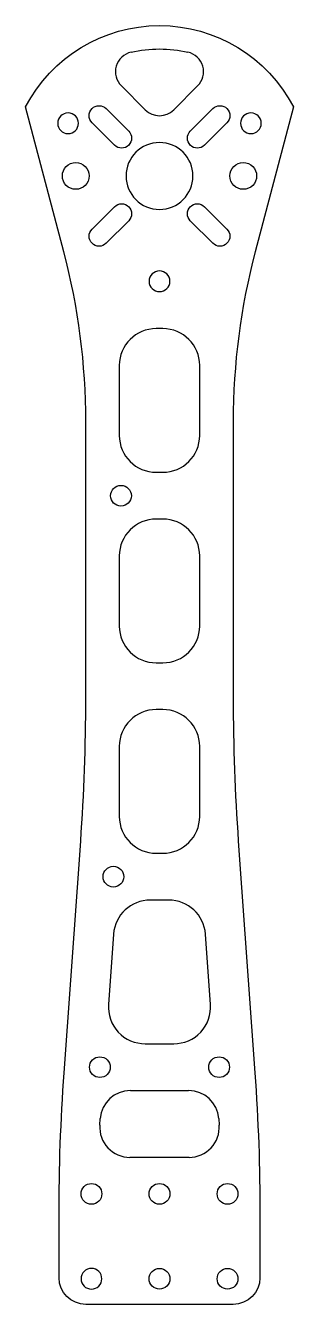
# Model space of a CAD drawing. Extents: x -20 to 20, y -4 to 188.
import ezdxf

# ---------------------------------------------------------------- set-up
doc = ezdxf.new("R2010")
doc.units = 0
doc.layers.add('1', color=7, linetype='CONTINUOUS')

msp = doc.modelspace()

# ---------------------------------------------------------------- linework, layer by layer
at = {"layer": '1', "color": 163, "linetype": 'CONTINUOUS'}
for p, q in [((-2.12132, 174.899495), (-5.696057, 178.474232)), ((5.696057, 178.474232), (2.12132, 174.899495)), ((-14.284441, 153.657056), (-19.983179, 175.340336)), ((-7.954951, 175.076272), (-4.596194, 171.717514)), ((4.596194, 171.717514), (7.954951, 175.076272)), ((19.983179, 175.340336), (14.284441, 153.657056)), ((-6.717514, 169.596194), (-10.076272, 172.954951)), ((10.076272, 172.954951), (6.717514, 169.596194)), ((-10.076272, 157.045049), (-6.717514, 160.403806)), ((6.717514, 160.403806), (10.076272, 157.045049)), ((-4.596194, 158.282486), (-7.954951, 154.923728)), ((7.954951, 154.923728), (4.596194, 158.282486)), ((0.5, 142.16), (-0.5, 142.16)), ((-6, 136.66), (-6, 126.16)), ((6, 126.16), (6, 136.66)), ((-11, 86.860654), (-11, 128.238547)), ((11, 128.238547), (11, 86.860654)), ((-0.5, 120.66), (0.5, 120.66)), ((0.5, 113.66), (-0.5, 113.66)), ((-6, 108.16), (-6, 97.66)), ((6, 97.66), (6, 108.16)), ((-0.5, 92.16), (0.5, 92.16)), ((0.5, 85.16), (-0.5, 85.16)), ((-6, 79.66), (-6, 69.16)), ((6, 69.16), (6, 79.66)), ((-14.23761, 30.833461), (-11.76239, 65.486539)), ((11.76239, 65.486539), (14.23761, 30.833461)), ((-0.5, 63.66), (0.5, 63.66)), ((1.378844, 56.66), (-1.378844, 56.66)), ((-6.864867, 51.551859), (-7.614867, 41.051859)), ((7.614867, 41.051859), (6.864867, 51.551859)), ((-2.128844, 35.16), (2.128844, 35.16)), ((-4.345678, 28.16), (4.345678, 28.16)), ((-8.905671, 22.980612), (-8.834242, 23.980612)), ((8.834242, 23.980612), (8.905671, 22.980612)), ((4.417106, 18.16), (-4.417106, 18.16)), ((-15, 0.16), (-15, 9.459346)), ((15, 9.459346), (15, 0.16)), ((11, -3.84), (-11, -3.84))]:
    msp.add_line(p, q, dxfattribs=at)
at = {"layer": '1', "color": 163, "linetype": 'CONTINUOUS', "extrusion": (0, 0, -1)}
for centre, radius in [((13.65, 172.880831), 1.55), ((-13.65, 172.880831), 1.55), ((0, 165), 5), ((0, 149.238338), 1.55), ((10.16, 0), 1.55)]:
    msp.add_circle(centre, radius, dxfattribs=at)
at = {"layer": '1', "color": 163, "linetype": 'CONTINUOUS'}
for centre, radius in [((-12.5, 165), 2), ((12.5, 165), 2), ((-5.75, 117.16), 1.55), ((-6.879481, 60.16), 1.55), ((-8.9, 31.66), 1.55), ((8.9, 31.66), 1.55), ((-10.16, 12.7), 1.55), ((0, 12.7), 1.55), ((10.16, 12.7), 1.55), ((0, 0), 1.55), ((10.16, 0), 1.55)]:
    msp.add_circle(centre, radius, dxfattribs=at)
at = {"layer": '1', "color": 163, "linetype": 'CONTINUOUS', "extrusion": (0, 0, -1)}
for centre, radius, start, end in [((0, 165), 22.5, 27.359396, 152.640604), ((0, 165), 19, 77.089951, 102.910049), ((-9.015611, 174.015611), 1.5, 45, 225), ((-5.656854, 170.656854), 1.5, 225, 45), ((5.656854, 159.343146), 1.5, 45, 225), ((-5.656854, 159.343146), 1.5, 315, 135), ((9.015611, 155.984389), 1.5, 225, 45), ((-9.015611, 155.984389), 1.5, 135, 315), ((-285, 9.459346), 300, 0, 4.085617), ((285, 9.459346), 300, 175.914383, 180), ((11, 0.16), 4, 270, 0), ((-11, 0.16), 4, 180, 270)]:
    msp.add_arc(centre, radius, start, end, dxfattribs=at)
at = {"layer": '1', "color": 163, "linetype": 'CONTINUOUS'}
for centre, radius, start, end in [((-3.574737, 180.595552), 3, 102.910049, 225), ((3.574737, 180.595552), 3, 315, 77.089951), ((0, 177.020815), 3, 225, 315), ((-111, 128.238547), 100, 0, 14.725303), ((111, 128.238547), 100, 165.274697, 180), ((-0.5, 136.66), 5.5, 90, 180), ((0.5, 136.66), 5.5, 0, 90), ((-0.5, 126.16), 5.5, 180, 270), ((0.5, 126.16), 5.5, 270, 0), ((-0.5, 108.16), 5.5, 90, 180), ((0.5, 108.16), 5.5, 0, 90), ((-0.5, 97.66), 5.5, 180, 270), ((0.5, 97.66), 5.5, 270, 0), ((-311, 86.860654), 300, 355.914383, 0), ((311, 86.860654), 300, 180, 184.085617), ((-0.5, 79.66), 5.5, 90, 180), ((0.5, 79.66), 5.5, 0, 90), ((-0.5, 69.16), 5.5, 180, 270), ((0.5, 69.16), 5.5, 270, 0), ((-1.378844, 51.16), 5.5, 90, 175.914383), ((1.378844, 51.16), 5.5, 4.085617, 90), ((-2.128844, 40.66), 5.5, 175.914383, 270), ((2.128844, 40.66), 5.5, 270, 4.085617), ((-4.345678, 23.66), 4.5, 90, 175.914383), ((4.345678, 23.66), 4.5, 4.085617, 90), ((-4.417106, 22.66), 4.5, 175.914383, 270), ((4.417106, 22.66), 4.5, 270, 4.085617)]:
    msp.add_arc(centre, radius, start, end, dxfattribs=at)
at = {"layer": '1', "color": 163, "linetype": 'CONTINUOUS', "extrusion": (-2.66454e-15, -2.4835e-15, -1)}
for centre, start, end in [((9.015611, 174.015611), 315, 135), ((5.656854, 170.656854), 135, 315)]:
    msp.add_arc(centre, 1.5, start, end, dxfattribs=at)

doc.saveas('drawing.dxf')
